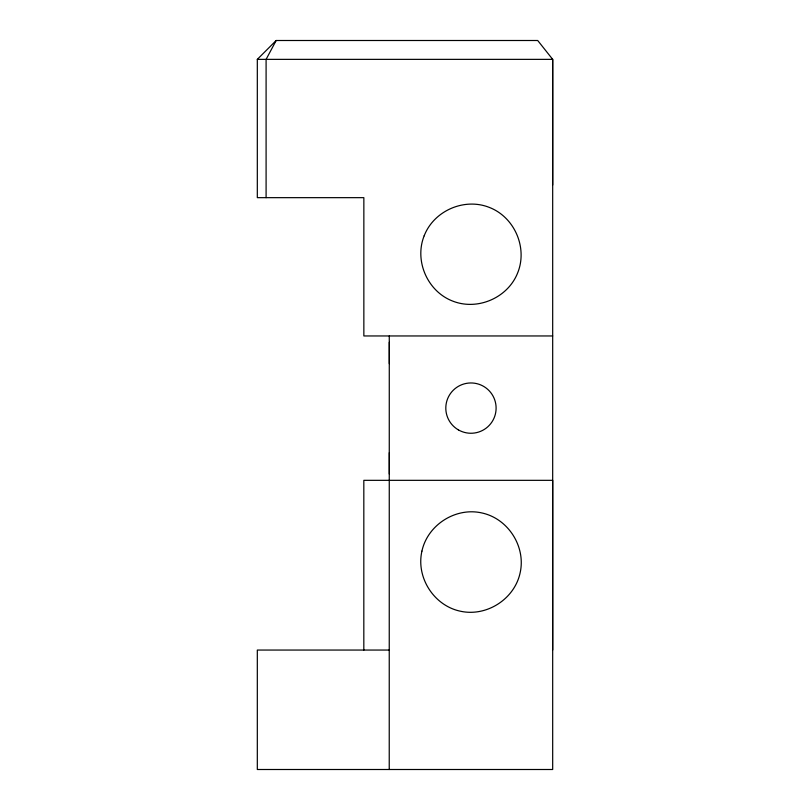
<?xml version="1.0" encoding="UTF-8"?>
<svg xmlns="http://www.w3.org/2000/svg" width="810" height="810" viewBox="0 0 810 810"><rect width="100%" height="100%" fill="white"/><g stroke="black" fill="none" stroke-linecap="round" stroke-linejoin="round"><path stroke-width="1.21" d="M363.822 650.065L363.822 480.33L552.683 480.33L552.683 650.055M389.235 769.5L389.276 335.968M389.235 650.055L257.317 650.055L257.317 769.5L552.683 769.5L552.683 59.363L537.708 40.5L276.18 40.5L266.095 59.363L266.095 197.66M552.683 335.958L363.852 335.958L363.852 197.66L257.317 197.66L257.317 59.363L276.18 40.5M257.317 59.363L552.683 59.363L552.683 185.085M389.316 342.255L389.316 363.619M389.316 452.679L389.316 474.042M421.919 551.124C415.905 577.368 433.775 605.455 460.08 611.145C486.314 617.149 514.411 599.289 520.101 572.974C526.105 546.74 508.245 518.643 481.93 512.963C455.696 506.949 427.599 524.819 421.919 551.124M424.167 235.811C414.153 260.8 427.437 291.327 452.537 301.026C477.525 311.05 508.052 297.766 517.752 272.656C527.776 247.668 514.492 217.141 489.382 207.441C464.393 197.427 433.866 210.711 424.167 235.811M458.389 429.887A25.14 25.14 0 0 0 496.105 408.108A25.14 25.14 0 0 0 458.389 386.329A25.14 25.14 0 0 0 458.389 429.887"/></g></svg>
